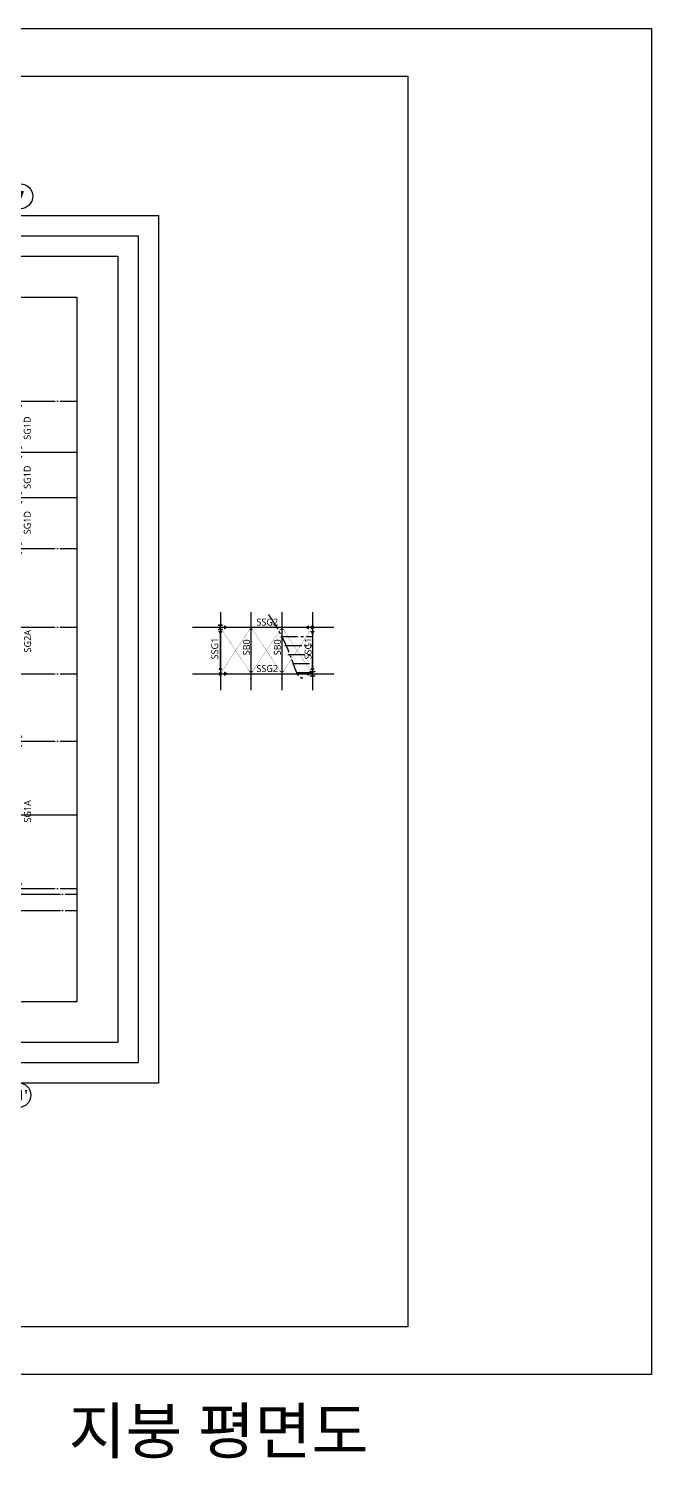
# Model space of a CAD drawing. Header units: millimetres. Extents: x -734060 to 504600, y -7739 to 118800.
# Drawn here: x 449637 to 504600, y -7409 to 118800 of the extents above; entities that cross this region are included whole.
import ezdxf
from ezdxf.enums import TextEntityAlignment as Align

# ---------------------------------------------------------------- set-up
doc = ezdxf.new("R2010")
doc.units = ezdxf.units.MM
doc.header["$LTSCALE"] = 200
for name, pattern in [('CEN-GAUN', [32.2, 30, -1, 0.2, -1]), ('CENTER2', [1.125, 0.75, -0.125, 0.125, -0.125]), ('CONTINOUS', [0]), ('HIDDEN', [0.375, 0.25, -0.125]), ('PHANTOM2', [1.25, 0.625, -0.125, 0.125, -0.125, 0.125, -0.125])]:
    doc.linetypes.add(name, pattern=pattern)
doc.layers.get('DEFPOINTS').update_dxf_attribs({"color": 137})
doc.layers.add('0기존동 축열', color=137, linetype='Continuous', plot=False)
doc.layers.add('Z-구조확인사항', color=1, linetype='Continuous', plot=False)
for name, color, linetype in [('CEN', 1, 'CEN-GAUN'), ('ETC', 8, 'Continuous'), ('GYP. BOARD', 42, 'Continuous'), ('S-STG', 4, 'Continuous'), ('WALL-D', 3, 'Continuous'), ('Z-PURLIN', 5, 'Continuous'), ('Z-STL-BEAM', 6, 'Continuous'), ('Z-하부구조체', 6, 'HIDDEN')]:
    doc.layers.add(name, color=color, linetype=linetype)
doc.styles.add('ROMANS', font='malgun.ttf')
doc.styles.get("Standard").update_dxf_attribs({"font": 'malgun.ttf'})
doc.styles.add('스타일2', font='malgunbd.ttf')
doc.styles.add('휘츠', font='malgun.ttf')
doc.dimstyles.new('STL-MOM-150', dxfattribs={"dimscale": 150, "dimtxt": 3, "dimasz": 1, "dimexe": 1.25, "dimexo": 0.625, "dimgap": 1.5, "dimtad": 1, "dimtxsty": 'ROMANS', "dimblk": 'DOT_MOM', "dimcen": 0, "dimse1": 1, "dimse2": 1, "dimclrt": 2, "dimadec": 0, "dimazin": 0, "dimtfac": 1, "dimtmove": 2, "dimatfit": 3, "dimfxl": 1.25, "dimarcsym": 0})

# ---------------------------------------------------------------- blocks, each defined once
blk = doc.blocks.new('DOT_MOM')
at = {"color": 0}
blk.add_lwpolyline([(-3.5, 0, 0, 2.5, 0), (-1, 0, 2.5, 2.5, 0)], format="xyseb", dxfattribs=at)
blk = doc.blocks.new('*D254')
at = {"layer": 'DEFPOINTS', "color": 0, "transparency": 16777216}
for p in [(448900, 72725), (448900, 72725), (448900, 56075)]:
    blk.add_point(p, dxfattribs=at)
at = {"layer": 'S-STG', "lineweight": -2, "transparency": 16777216}
blk.add_line((448900, 56225), (448900, 72575), dxfattribs=at)
at = {"layer": 'S-STG', "lineweight": -2, "transparency": 16777216, "xscale": 150, "yscale": 150, "zscale": 150}
for p, rotation in [((448900, 72725), 90), ((448900, 56075), 270)]:
    blk.add_blockref('DOT_MOM', p, dxfattribs=dict(at, rotation=rotation))
at = {"layer": 'S-STG', "color": 4, "transparency": 16777216, "insert": (449556, 64727), "char_height": 875, "attachment_point": 5, "rotation": 90, "style": '휘츠'}
blk.add_mtext('{\\H0.7x;SG2A}', dxfattribs=at)
blk = doc.blocks.new('*D776')
at = {"layer": 'DEFPOINTS', "color": 0, "transparency": 16777216}
for p in [(448900, 85725), (448900, 85725), (448900, 81578)]:
    blk.add_point(p, dxfattribs=at)
at = {"layer": 'S-STG', "lineweight": -2, "transparency": 16777216}
blk.add_line((448900, 81728), (448900, 85575), dxfattribs=at)
at = {"layer": 'S-STG', "lineweight": -2, "transparency": 16777216, "xscale": 150, "yscale": 150, "zscale": 150}
for p, rotation in [((448900, 85725), 90), ((448900, 81578), 270)]:
    blk.add_blockref('DOT_MOM', p, dxfattribs=dict(at, rotation=rotation))
at = {"layer": 'S-STG', "color": 4, "transparency": 16777216, "insert": (449522, 83540), "char_height": 875, "attachment_point": 5, "rotation": 90, "style": '휘츠'}
blk.add_mtext('{\\H0.7x;SG1D}', dxfattribs=at)
blk = doc.blocks.new('*D778')
at = {"layer": 'DEFPOINTS', "color": 0, "transparency": 16777216}
for p in [(448900, 77211), (448900, 77211), (448900, 73088)]:
    blk.add_point(p, dxfattribs=at)
at = {"layer": 'S-STG', "lineweight": -2, "transparency": 16777216}
blk.add_line((448900, 73238), (448900, 77061), dxfattribs=at)
at = {"layer": 'S-STG', "lineweight": -2, "transparency": 16777216, "xscale": 150, "yscale": 150, "zscale": 150}
for p, rotation in [((448900, 77211), 90), ((448900, 73088), 270)]:
    blk.add_blockref('DOT_MOM', p, dxfattribs=dict(at, rotation=rotation))
at = {"layer": 'S-STG', "color": 4, "transparency": 16777216, "insert": (449522, 75191), "char_height": 875, "attachment_point": 5, "rotation": 90, "style": '휘츠'}
blk.add_mtext('{\\H0.7x;SG1D}', dxfattribs=at)
blk = doc.blocks.new('*D780')
at = {"layer": 'DEFPOINTS', "color": 0, "transparency": 16777216}
for p in [(448900, 55725), (448900, 55725), (448900, 43075)]:
    blk.add_point(p, dxfattribs=at)
at = {"layer": 'S-STG', "lineweight": -2, "transparency": 16777216}
blk.add_line((448900, 43225), (448900, 55575), dxfattribs=at)
at = {"layer": 'S-STG', "lineweight": -2, "transparency": 16777216, "xscale": 150, "yscale": 150, "zscale": 150}
for p, rotation in [((448900, 55725), 90), ((448900, 43075), 270)]:
    blk.add_blockref('DOT_MOM', p, dxfattribs=dict(at, rotation=rotation))
at = {"layer": 'S-STG', "color": 4, "transparency": 16777216, "insert": (449539, 49703), "char_height": 875, "attachment_point": 5, "rotation": 90, "style": '휘츠'}
blk.add_mtext('{\\H0.7x;SG1A}', dxfattribs=at)
blk = doc.blocks.new('*D814')
at = {"layer": 'DEFPOINTS', "color": 0, "transparency": 16777216}
for p in [(448900, 81221), (448900, 81221), (448900, 77574)]:
    blk.add_point(p, dxfattribs=at)
at = {"layer": 'S-STG', "lineweight": -2, "transparency": 16777216}
blk.add_line((448900, 77724), (448900, 81071), dxfattribs=at)
at = {"layer": 'S-STG', "lineweight": -2, "transparency": 16777216, "xscale": 150, "yscale": 150, "zscale": 150}
for p, rotation in [((448900, 81221), 90), ((448900, 77574), 270)]:
    blk.add_blockref('DOT_MOM', p, dxfattribs=dict(at, rotation=rotation))
at = {"layer": 'S-STG', "color": 4, "transparency": 16777216, "insert": (449522, 79201), "char_height": 875, "attachment_point": 5, "rotation": 90, "style": '휘츠'}
blk.add_mtext('{\\H0.7x;SG1D}', dxfattribs=at)
blk = doc.blocks.new('DEF-AXIS')
blk.add_line((0, 600), (0, 0))
blk.add_circle((0, 1700), 1100)
at = {"style": '스타일2'}
blk.add_attdef('X', text='', height=900, dxfattribs=at).set_placement((0, 1700), align=Align.MIDDLE)
blk = doc.blocks.new('*D884')
at = {"layer": 'DEFPOINTS', "color": 0, "transparency": 16777216}
for p in [(466563, 65773), (466563, 65773), (466563, 62023)]:
    blk.add_point(p, dxfattribs=at)
at = {"layer": 'S-STG', "lineweight": -2, "transparency": 16777216}
blk.add_line((466563, 62173), (466563, 65623), dxfattribs=at)
at = {"layer": 'S-STG', "lineweight": -2, "transparency": 16777216, "xscale": 150, "yscale": 150, "zscale": 150}
for p, rotation in [((466563, 65773), 90), ((466563, 62023), 270)]:
    blk.add_blockref('DOT_MOM', p, dxfattribs=dict(at, rotation=rotation))
at = {"layer": 'S-STG', "color": 4, "transparency": 16777216, "insert": (466070, 64075), "char_height": 875, "attachment_point": 5, "rotation": 90, "style": '휘츠'}
blk.add_mtext('{\\H0.7x;SSG1}', dxfattribs=at)
blk = doc.blocks.new('*D886')
at = {"layer": 'DEFPOINTS', "color": 0, "transparency": 16777216}
for p in [(474688, 65773), (474688, 65773), (474688, 62023)]:
    blk.add_point(p, dxfattribs=at)
at = {"layer": 'S-STG', "lineweight": -2, "transparency": 16777216}
for p, q in [((474688, 65623), (474688, 65034)), ((474688, 62173), (474688, 63116))]:
    blk.add_line(p, q, dxfattribs=at)
at = {"layer": 'S-STG', "lineweight": -2, "transparency": 16777216, "xscale": 150, "yscale": 150, "zscale": 150}
for p, rotation in [((474688, 65773), 90), ((474688, 62023), 270)]:
    blk.add_blockref('DOT_MOM', p, dxfattribs=dict(at, rotation=rotation))
at = {"layer": 'S-STG', "color": 4, "transparency": 16777216, "insert": (474306, 64075), "char_height": 875, "attachment_point": 5, "rotation": 90, "style": '휘츠'}
blk.add_mtext('{\\H0.7x;SSG1}', dxfattribs=at)
blk = doc.blocks.new('*D888')
at = {"layer": 'DEFPOINTS', "color": 0, "transparency": 16777216}
for p in [(466744, 65950), (474538, 65950), (474538, 65950)]:
    blk.add_point(p, dxfattribs=at)
at = {"layer": 'S-STG', "lineweight": -2, "transparency": 16777216}
blk.add_line((466894, 65950), (474388, 65950), dxfattribs=at)
at = {"layer": 'S-STG', "lineweight": -2, "transparency": 16777216, "xscale": 150, "yscale": 150, "zscale": 150, "rotation": 180}
blk.add_blockref('DOT_MOM', (466744, 65950), dxfattribs=at)
at = {"layer": 'S-STG', "lineweight": -2, "transparency": 16777216, "xscale": 150, "yscale": 150, "zscale": 150}
blk.add_blockref('DOT_MOM', (474538, 65950), dxfattribs=at)
at = {"layer": 'S-STG', "color": 4, "transparency": 16777216, "insert": (470701, 66409), "char_height": 875, "width": 1346.98, "attachment_point": 5, "style": '휘츠'}
blk.add_mtext('{\\H0.7x;SSG2}', dxfattribs=at)
blk = doc.blocks.new('*D890')
at = {"layer": 'DEFPOINTS', "color": 0, "transparency": 16777216}
for p in [(466744, 61850), (474538, 61850), (474538, 61850)]:
    blk.add_point(p, dxfattribs=at)
at = {"layer": 'S-STG', "lineweight": -2, "transparency": 16777216}
blk.add_line((466894, 61850), (474388, 61850), dxfattribs=at)
at = {"layer": 'S-STG', "lineweight": -2, "transparency": 16777216, "xscale": 150, "yscale": 150, "zscale": 150, "rotation": 180}
blk.add_blockref('DOT_MOM', (466744, 61850), dxfattribs=at)
at = {"layer": 'S-STG', "lineweight": -2, "transparency": 16777216, "xscale": 150, "yscale": 150, "zscale": 150}
blk.add_blockref('DOT_MOM', (474538, 61850), dxfattribs=at)
at = {"layer": 'S-STG', "color": 4, "transparency": 16777216, "insert": (470701, 62309), "char_height": 875, "attachment_point": 5, "style": '휘츠'}
blk.add_mtext('{\\H0.7x;SSG2}', dxfattribs=at)
blk = doc.blocks.new('DOT_PIN')
at = {"layer": 'Z-STL-BEAM', "ltscale": 0.4, "const_width": 0.4}
blk.add_lwpolyline([(-1.2, 1.2), (-1.2, -1.2)], dxfattribs=at)
blk = doc.blocks.new('*D892')
at = {"layer": 'DEFPOINTS', "color": 0, "ltscale": 0.4, "transparency": 16777216}
for p in [(469263, 65950), (469263, 61850), (469263, 61850)]:
    blk.add_point(p, dxfattribs=at)
at = {"layer": 'Z-STL-BEAM', "lineweight": -2, "ltscale": 0.4, "transparency": 16777216}
blk.add_line((469263, 65800), (469263, 62000), dxfattribs=at)
at = {"layer": 'Z-STL-BEAM', "lineweight": -2, "ltscale": 0.4, "transparency": 16777216, "xscale": 150, "yscale": 150, "zscale": 150}
for p, rotation in [((469263, 65950), 90), ((469263, 61850), 270)]:
    blk.add_blockref('DOT_PIN', p, dxfattribs=dict(at, rotation=rotation))
at = {"layer": 'Z-STL-BEAM', "color": 2, "ltscale": 0.4, "transparency": 16777216, "insert": (468867, 64188), "char_height": 875, "attachment_point": 5, "rotation": 90, "style": '휘츠'}
blk.add_mtext('{\\H0.7x;SB0}', dxfattribs=at)
blk = doc.blocks.new('*D893')
at = {"layer": 'DEFPOINTS', "color": 0, "ltscale": 0.4, "transparency": 16777216}
for p in [(471988, 65950), (471988, 61850), (471988, 61850)]:
    blk.add_point(p, dxfattribs=at)
at = {"layer": 'Z-STL-BEAM', "lineweight": -2, "ltscale": 0.4, "transparency": 16777216}
blk.add_line((471988, 65800), (471988, 62000), dxfattribs=at)
at = {"layer": 'Z-STL-BEAM', "lineweight": -2, "ltscale": 0.4, "transparency": 16777216, "xscale": 150, "yscale": 150, "zscale": 150}
for p, rotation in [((471988, 65950), 90), ((471988, 61850), 270)]:
    blk.add_blockref('DOT_PIN', p, dxfattribs=dict(at, rotation=rotation))
at = {"layer": 'Z-STL-BEAM', "color": 2, "ltscale": 0.4, "transparency": 16777216, "insert": (471592, 64188), "char_height": 875, "width": 15.87, "attachment_point": 5, "rotation": 90, "style": '휘츠'}
blk.add_mtext('{\\H0.7x;SB0}', dxfattribs=at)
blk = doc.blocks.new('sheet-line')
at = {"layer": 'DEFPOINTS'}
blk.add_lwpolyline([(168200, -356400), (0, -356400), (0, -237600), (168200, -237600)], close=True, dxfattribs=at)
blk = doc.blocks.new('def-sym_2F~')
at = {"layer": 'DEFPOINTS'}
for p, values in [((0, 16400), {'X': '1'}), ((12000, 16400), {'X': '2'}), ((24000, 16400), {'X': '3'}), ((36000, 16400), {'X': '4'}), ((50000, 16400), {'X': '5'}), ((58125, 16400), {'X': '5B'}), ((61000, 16400), {'X': '6'}), ((71000, 16400), {'X': '7'})]:
    blk.add_blockref('DEF-AXIS', p, dxfattribs=at).add_auto_attribs(values)
ref = blk.add_blockref('DEF-AXIS', (-16400, 0), dxfattribs=dict(at, rotation=90))
ref.add_attrib('X', 'A', dxfattribs={"layer": '0', "height": 900, "style": '스타일2'}).set_placement((-18100, 0), align=Align.MIDDLE)
ref = blk.add_blockref('DEF-AXIS', (-16400, -13000), dxfattribs=dict(at, rotation=90))
ref.add_attrib('X', 'B', dxfattribs={"layer": '0', "height": 900, "style": '스타일2'}).set_placement((-18100, -13000), align=Align.MIDDLE)
ref = blk.add_blockref('DEF-AXIS', (-16400, -19950), dxfattribs=dict(at, rotation=90))
ref.add_attrib('X', 'B1', dxfattribs={"layer": '0', "height": 900, "style": '스타일2'}).set_placement((-18100, -19950), align=Align.MIDDLE)
ref = blk.add_blockref('DEF-AXIS', (-16400, -24050), dxfattribs=dict(at, rotation=90))
ref.add_attrib('X', 'B2', dxfattribs={"layer": '0', "height": 900, "style": '스타일2'}).set_placement((-18100, -24050), align=Align.MIDDLE)
ref = blk.add_blockref('DEF-AXIS', (-16400, -30000), dxfattribs=dict(at, rotation=90))
ref.add_attrib('X', 'C', dxfattribs={"layer": '0', "height": 900, "style": '스타일2'}).set_placement((-18100, -30000), align=Align.MIDDLE)
ref = blk.add_blockref('DEF-AXIS', (-16400, -43000), dxfattribs=dict(at, rotation=90))
ref.add_attrib('X', 'D', dxfattribs={"layer": '0', "height": 900, "style": '스타일2'}).set_placement((-18100, -43000), align=Align.MIDDLE)

msp = doc.modelspace()

# ---------------------------------------------------------------- linework, layer by layer
at = {"layer": 'CEN'}
for p, q in [((368700, 85900), (453900, 85900)), ((447975, 81400), (453900, 81400)), ((447975, 77400), (453900, 77400)), ((368700, 72900), (453900, 72900)), ((368700, 65950), (453900, 65950)), ((368700, 61850), (453900, 61850)), ((368700, 55900), (453900, 55900)), ((448268.113, 49400), (453900, 49400)), ((368700, 42900), (453900, 42900)), ((439997.958, 42400), (453900, 42400)), ((439997.958, 40950), (453900, 40950))]:
    msp.add_line(p, q, dxfattribs=at)
at = {"layer": 'CEN', "linetype": 'CONTINOUS'}
for p, q in [((466563.224, 67275.171), (466563.224, 60415.613)), ((469263.224, 67275.171), (469263.224, 60415.613)), ((471988.224, 67275.171), (471988.224, 60415.613)), ((474688.224, 67275.171), (474688.224, 60415.613)), ((464100, 65950), (476585.472, 65950)), ((464100, 61850), (476585.472, 61850))]:
    msp.add_line(p, q, dxfattribs=at)
at = {"layer": 'DEFPOINTS'}
for points in [[(345700, 114600), (483100, 114600), (483100, 4200), (345700, 4200)], [(461100, 25700), (361500, 25700), (361500, 102300), (461100, 102300)], [(459300, 27500), (363300, 27500), (363300, 100500), (459300, 100500)], [(457500, 29300), (365100, 29300), (365100, 98700), (457500, 98700)], [(453900, 32900), (368700, 32900), (368700, 95100), (453900, 95100)]]:
    msp.add_lwpolyline(points, close=True, dxfattribs=at)
at = {"layer": 'ETC', "color": 6, "linetype": 'PHANTOM2', "ltscale": 6, "const_width": 18}
for points in [[(466563.224, 65950), (469263.224, 61850), (471988.224, 65950), (474688.224, 61850)], [(466563.224, 61850), (469263.224, 65950), (471988.224, 61850), (474688.224, 65950)]]:
    msp.add_lwpolyline(points, dxfattribs=at)
at = {"layer": 'Z-PURLIN', "linetype": 'CENTER2', "ltscale": 10}
for p, q in [((471519.862, 65950), (474688.224, 65950)), ((471908.149, 65150), (474688.224, 65150)), ((472243.134, 64350), (474688.224, 64350)), ((472514.092, 63550), (474688.224, 63550)), ((472930.875, 62750), (474688.224, 62750)), ((473236.864, 61950), (474688.224, 61950))]:
    msp.add_line(p, q, dxfattribs=at)
msp.add_open_spline([(470807.029, 67076.081, 1063989.478), (472195.675, 65046.004, 1063989.478), (473251.557, 61855.025, 1063989.478), (473453.924, 61533.983, 1063989.478), (473849.292, 61481.243, 1063989.478)], degree=3, knots=[300.7770576679, 300.7770576679, 300.7770576679, 300.7770576679, 4735.1603010355, 10150.5397906544, 10150.5397906544, 10150.5397906544, 10150.5397906544], dxfattribs=at)
at = {"layer": 'Z-구조확인사항'}
for p in [(469263.224, 61440.855), (471988.224, 61440.855)]:
    msp.add_point(p, dxfattribs=at)
at = {"layer": 'Z-하부구조체', "ltscale": 3}
for points in [[(466363.224, 65750), (466363.224, 65771), (466534.724, 65771, 0.4142135624), (466556.724, 65793), (466556.724, 66107, 0.4142135624), (466534.724, 66129), (466363.224, 66129), (466363.224, 66150), (466763.224, 66150), (466763.224, 66129), (466591.724, 66129, 0.4142135624), (466569.724, 66107), (466569.724, 65793, 0.4142135624), (466591.724, 65771), (466763.224, 65771), (466763.224, 65750)], [(474588.224, 65849.887), (474788.224, 65849.887), (474788.224, 65861.887), (474702.653, 65861.887, -0.4778628954), (474692.224, 65871.744), (474692.224, 66026.887, -0.4523954946), (474702.653, 66037.887), (474788.224, 66037.887), (474788.224, 66049.887), (474588.224, 66049.887), (474588.224, 66037.887), (474673.796, 66037.887, -0.4523954945), (474684.224, 66026.887), (474684.224, 65871.744, -0.4778628953), (474673.796, 65861.887), (474588.224, 65861.887)], [(466463.224, 61750), (466663.224, 61750), (466663.224, 61762), (466577.653, 61762, -0.4778628954), (466567.224, 61771.857), (466567.224, 61927, -0.4523954946), (466577.653, 61938), (466663.224, 61938), (466663.224, 61950), (466463.224, 61950), (466463.224, 61938), (466548.796, 61938, -0.4523954945), (466559.224, 61927), (466559.224, 61771.857, -0.4778628953), (466548.796, 61762), (466463.224, 61762)], [(474487.001, 61648.287), (474487.001, 61669.287), (474658.501, 61669.287, 0.4142135624), (474680.501, 61691.287), (474680.501, 62005.287, 0.4142135624), (474658.501, 62027.287), (474487.001, 62027.287), (474487.001, 62048.287), (474887.001, 62048.287), (474887.001, 62027.287), (474715.501, 62027.287, 0.4142135624), (474693.501, 62005.287), (474693.501, 61691.287, 0.4142135624), (474715.501, 61669.287), (474887.001, 61669.287), (474887.001, 61648.287)]]:
    msp.add_lwpolyline(points, format="xyb", close=True, dxfattribs=at)

# ---------------------------------------------------------------- block references
at = {"layer": '0기존동 축열'}
ref = msp.add_blockref('DEF-AXIS', (448737.061, 22952.636), dxfattribs=at)
ref.add_attrib('X', "11'", dxfattribs={"layer": 'DEFPOINTS', "height": 900, "style": '스타일2'}).set_placement((448737.061, 24652.636), align=Align.MIDDLE)
at = {"layer": 'GYP. BOARD'}
msp.add_blockref('def-sym_2F~', (377900, 85900), dxfattribs=at)
at = {"layer": 'WALL-D'}
msp.add_blockref('sheet-line', (336400, 356400), dxfattribs=at)

# ---------------------------------------------------------------- texts
at = {"layer": 'DEFPOINTS'}
msp.add_text('지붕 평면도', height=4000, dxfattribs=at).set_placement((466399.204, -4983.14), align=Align.MIDDLE_CENTER)

# ---------------------------------------------------------------- dimensions: what is measured, and where the dimension line sits
at = {"layer": 'S-STG'}
for base, p1, p2, text, picture, middle in [((448900, 85725), (448900, 81578.428), (448900, 85725), '{\\H0.7x;SG1D}', '*D776', (449522.228, 83540.345)), ((448900, 81221.289), (448900, 77574.428), (448900, 81221.289), '{\\H0.7x;SG1D}', '*D814', (449522.228, 79201.471)), ((448900, 77211.097), (448900, 73087.634), (448900, 77211.097), '{\\H0.7x;SG1D}', '*D778', (449522.228, 75191.28)), ((448900, 72725), (448900, 56075), (448900, 72725), '{\\H0.7x;SG2A}', '*D254', (449556.16, 64726.552)), ((466563.224, 65772.554), (466563.224, 62023.275), (466563.224, 65772.554), '{\\H0.7x;SSG1}', '*D884', (466070.082, 64074.759)), ((474688.224, 65772.554), (474688.224, 62022.62), (474688.224, 65772.554), '{\\H0.7x;SSG1}', '*D886', (474306.224, 64074.759)), ((448900, 55725), (448900, 43075), (448900, 55725), '{\\H0.7x;SG1A}', '*D780', (449539.277, 49702.848))]:
    dim = msp.add_linear_dim(base=base, p1=p1, p2=p2, angle=90, text=text, dimstyle='STL-MOM-150', override={"dimscale": 0, "dimtxt": 875, "dimasz": 150, "dimexe": 156.25, "dimexo": 78.125, "dimgap": 75, "dimtxsty": '휘츠', "dimcen": 0, "dimclrd": 256, "dimclrt": 4, "dimtix": 0, "dimtofl": 1, "dimtmove": 2, "dimatfit": 3}, dxfattribs=at)
    dim.commit()
    dim.dimension.update_dxf_attribs({"geometry": picture, "text_midpoint": middle, "dimtype": 160})
for base, p1, p2, picture, middle in [((474537.809, 65950), (466744.025, 65950), (474537.809, 65950), '*D888', (470700.594, 66408.614)), ((474537.809, 61850), (466744.025, 61850), (474537.809, 61850), '*D890', (470700.594, 62308.614))]:
    dim = msp.add_linear_dim(base=base, p1=p1, p2=p2, text='{\\H0.7x;SSG2}', dimstyle='STL-MOM-150', override={"dimscale": 0, "dimtxt": 875, "dimasz": 150, "dimexe": 156.25, "dimexo": 78.125, "dimgap": 75, "dimtxsty": '휘츠', "dimcen": 0, "dimclrd": 256, "dimclrt": 4, "dimtix": 0, "dimtofl": 1, "dimtmove": 2, "dimatfit": 3}, dxfattribs=at)
    dim.commit()
    dim.dimension.update_dxf_attribs({"geometry": picture, "text_midpoint": middle, "dimtype": 160})
at = {"layer": 'Z-STL-BEAM', "ltscale": 0.4}
for base, p1, p2, picture, middle in [((469263.224, 61850), (469263.224, 65950), (469263.224, 61850), '*D892', (468866.919, 64187.56)), ((471988.224, 61850), (471988.224, 65950), (471988.224, 61850), '*D893', (471591.919, 64187.56))]:
    dim = msp.add_linear_dim(base=base, p1=p1, p2=p2, angle=270, text='{\\H0.7x;SB0}', dimstyle='STL-MOM-150', override={"dimscale": 0, "dimtxt": 875, "dimasz": 150, "dimexe": 156.25, "dimexo": 78.125, "dimgap": 75, "dimtxsty": '휘츠', "dimblk1": 'DOT_PIN', "dimblk2": 'DOT_PIN', "dimsah": 1, "dimcen": 0, "dimclrd": 256, "dimtix": 0, "dimtofl": 1, "dimtmove": 2, "dimatfit": 3}, dxfattribs=at)
    dim.commit()
    dim.dimension.update_dxf_attribs({"geometry": picture, "text_midpoint": middle, "dimtype": 160})

doc.saveas('drawing.dxf')
